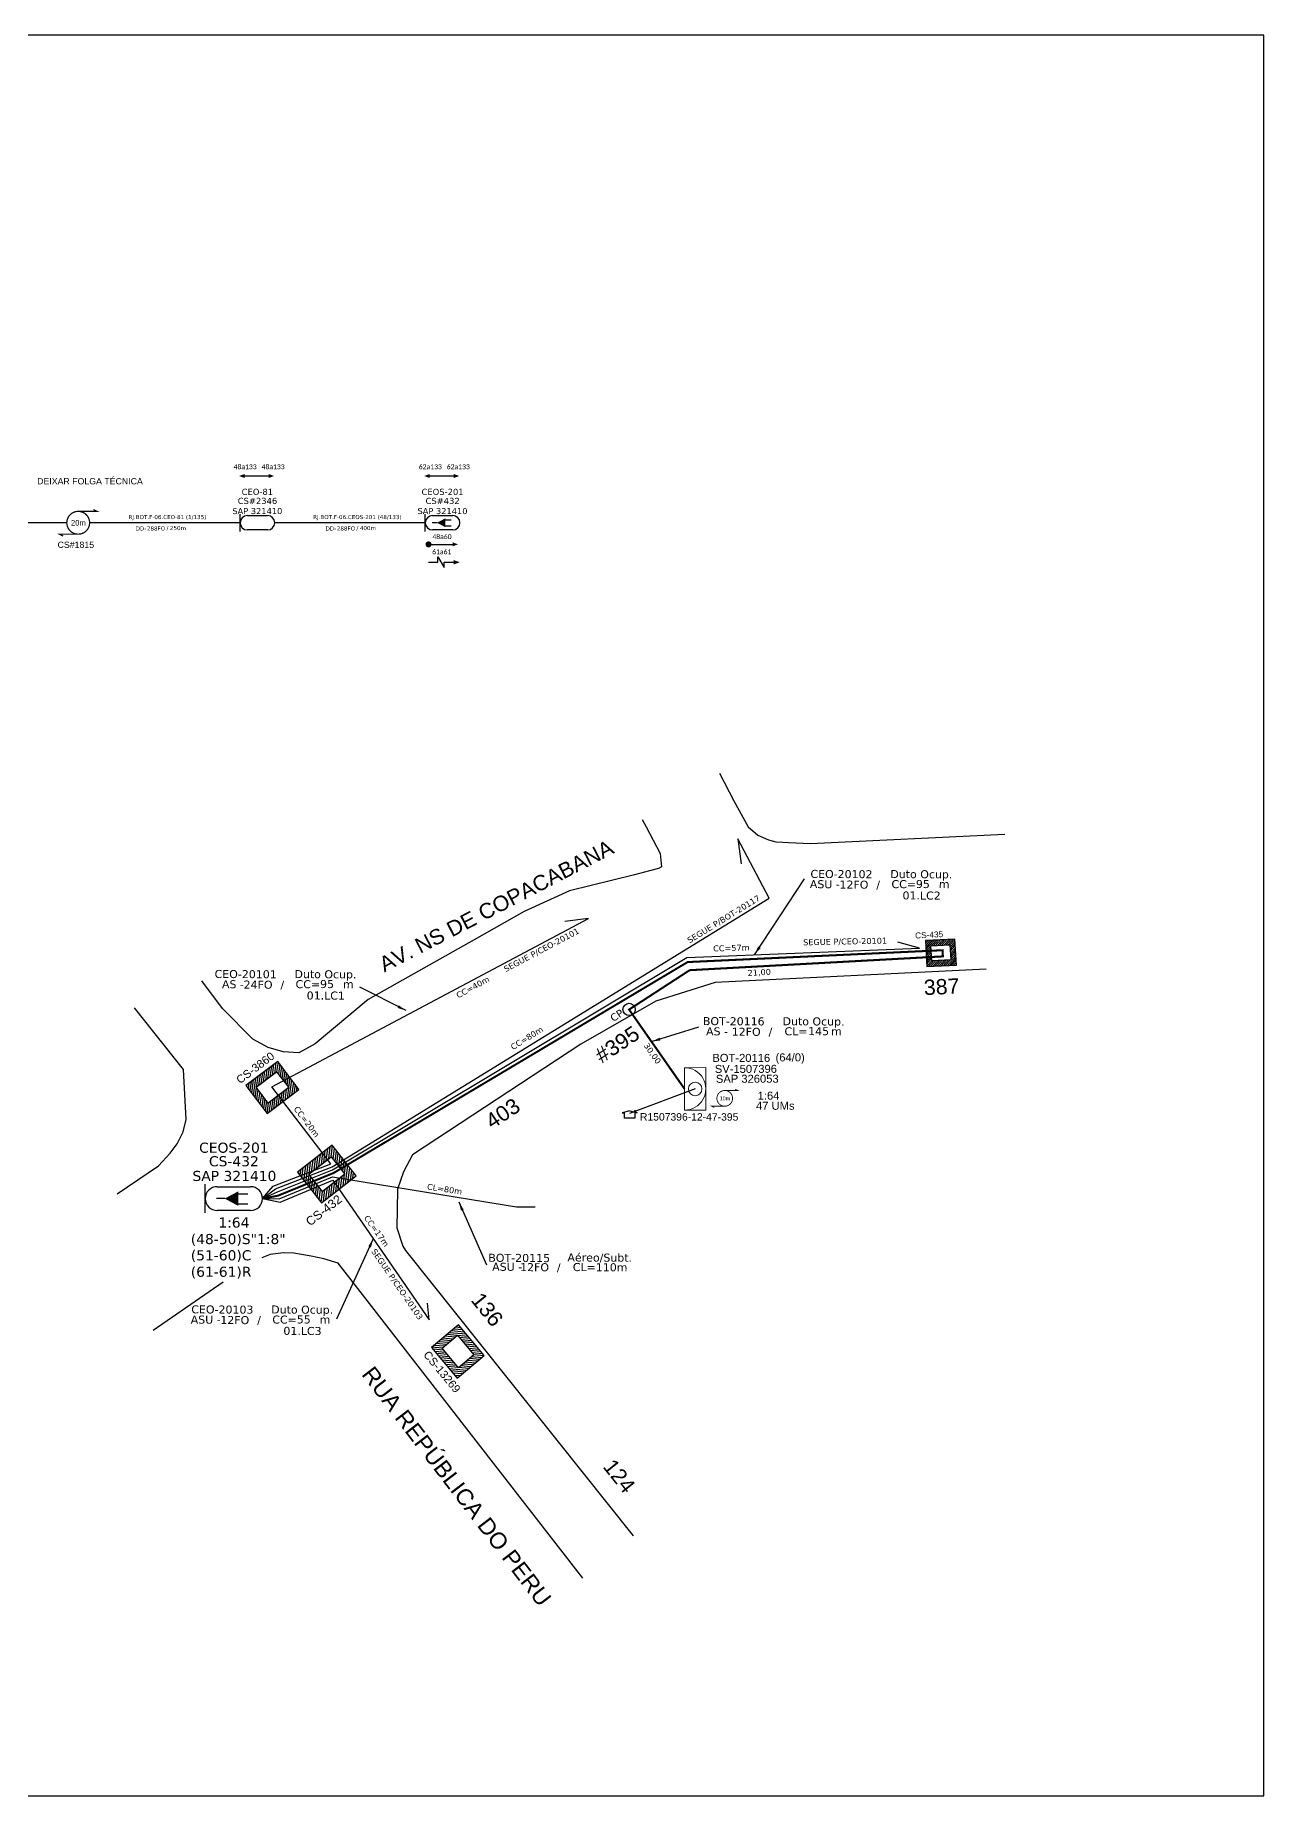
# Model space of a CAD drawing. Header units: metres. Extents: x -1286 to 449, y -500 to 94.
# Drawn here: x -860 to -445, y -500 to 94 of the extents above; entities that cross this region are included whole.
import ezdxf
from ezdxf.enums import TextEntityAlignment as Align

# ---------------------------------------------------------------- set-up
doc = ezdxf.new("R2010")
doc.units = ezdxf.units.M
for name, color, linetype in [('10.1-Caixas Subterrâneas', 5, 'Continuous'), ('20.4-CEOS', 1, 'Continuous'), ('20.5-CABO AÉREO', 1, 'Continuous'), ('CAP a instalar', 1, 'Continuous'), ('CEO', 1, 'Continuous'), ('DROP DE CLIENTE', 140, 'Continuous'), ('Folga', 1, 'Continuous'), ('label_cabos', 7, 'Continuous'), ('Legenda', 1, 'Continuous'), ('MUB', 252, 'Continuous'), ('SETA', 7, 'Continuous'), ('surveys', 7, 'Continuous')]:
    doc.layers.add(name, color=color, linetype=linetype)
for name, color, linetype, lineweight in [("20.0-LEGENDA DOS CDO'S", 1, 'Continuous', 0), ('20.1-CDO_INTERIOR', 1, 'Continuous', 0), ('40.1-ETIQUETAS', 1, 'Continuous', 20)]:
    doc.layers.add(name, color=color, linetype=linetype, lineweight=lineweight)
doc.layers.add('Comprimeto de lance', color=7, linetype='Continuous', true_color=0xf7f7f7)
doc.layers.add('EXTRA', color=50, linetype='Continuous', plot=False)
doc.styles.add('ARIAL', font='arial.ttf')
doc.styles.add('ROMANS', font='simplex')
doc.styles.add('siredit', font='verdana.ttf')
doc.linetypes.add('FENCELINE1', pattern='A,0.25,-0.1,[133,ltypeshp.shx,S=0.1,R=0,X=-0.1,Y=0],-0.1,1', length=1.45)
doc.dimstyles.new('CC', dxfattribs={"dimtxt": 1, "dimasz": 2, "dimexe": 0.18, "dimexo": 0.0625, "dimgap": 0.09, "dimtad": 0, "dimdec": 0, "dimrnd": 1, "dimzin": 0, "dimdsep": 46, "dimtxsty": 'siredit', "dimblk": 'NONE', "dimcen": 0, "dimse1": 1, "dimse2": 1, "dimsd1": 1, "dimsd2": 1, "dimclrt": 7, "dimadec": 0, "dimazin": 0, "dimtfac": 1, "dimtdec": 0, "dimtofl": 0, "dimtmove": 0, "dimatfit": 3, "dimfxl": 0, "dimtolj": 1, "dimtzin": 0, "dimarcsym": 0})

# ---------------------------------------------------------------- blocks, each defined once
blk = doc.blocks.new('A$C07E14978')
at = {"layer": 'Folga', "color": 0, "const_width": 0.146}
blk.add_lwpolyline([(2.23, 2.92, 1.000012), (2.23, 0.28, 0.999978)], format="xyb", close=True, dxfattribs=at)
at = {"layer": 'Folga', "color": 0, "const_width": 0.137}
for points in [[(2.23, 2.92), (4.42, 2.92), (3.98, 3.13)], [(2.23, 0.28), (0.03, 0.28), (0.47, 0.06)]]:
    blk.add_lwpolyline(points, dxfattribs=at)
at = {"layer": 'Folga', "color": 0}
blk.add_text('10m', height=0.659, dxfattribs=at).set_placement((1.38, 1.27))
blk = doc.blocks.new('*X12')
at = {"color": 0, "linetype": 'Continuous'}
for p, q in [((-1.25, 0.34099), (-0.49099, 1.1)), ((-1.25, 0.517767), (-0.667767, 1.1)), ((-1.25, 0.694544), (-0.844544, 1.1)), ((-1.25, 0.87132), (-1.02132, 1.1)), ((-1.25, 1.048097), (-1.198097, 1.1)), ((-1.25, 0.164214), (-0.8035, 0.610714)), ((-1.25, -0.012563), (-0.8035, 0.433937)), ((-1.25, -0.18934), (-0.8035, 0.25716)), ((-1.25, -0.366117), (-0.8035, 0.080383)), ((-0.789214, 0.625), (-0.314214, 1.1)), ((-0.612437, 0.625), (-0.137437, 1.1)), ((-0.43566, 0.625), (0.03934, 1.1)), ((-0.258883, 0.625), (0.216117, 1.1)), ((-0.082107, 0.625), (0.392893, 1.1)), ((0.09467, 0.625), (0.56967, 1.1)), ((0.271447, 0.625), (0.746447, 1.1)), ((0.448223, 0.625), (0.923223, 1.1)), ((0.625, 0.625), (1.1, 1.1)), ((0.801777, 0.625), (1.25, 1.073223)), ((0.8035, 0.449947), (1.25, 0.896447)), ((0.8035, 0.27317), (1.25, 0.71967)), ((0.8035, 0.096393), (1.25, 0.542893)), ((0.8035, -0.080383), (1.25, 0.366117)), ((0.8035, -0.25716), (1.25, 0.18934)), ((0.8035, -0.433937), (1.25, 0.012563)), ((-1.25, -0.542893), (-0.8035, -0.096393)), ((-1.25, -0.71967), (-0.8035, -0.27317)), ((-1.25, -0.896447), (-0.8035, -0.449947)), ((-1.25, -1.073223), (-0.801777, -0.625)), ((-1.1, -1.1), (-0.625, -0.625)), ((-0.923223, -1.1), (-0.448223, -0.625)), ((-0.746447, -1.1), (-0.271447, -0.625)), ((-0.56967, -1.1), (-0.09467, -0.625)), ((-0.392893, -1.1), (0.082107, -0.625)), ((-0.216117, -1.1), (0.258883, -0.625)), ((-0.03934, -1.1), (0.43566, -0.625)), ((0.137437, -1.1), (0.612437, -0.625)), ((0.314214, -1.1), (0.789214, -0.625)), ((0.49099, -1.1), (1.25, -0.34099)), ((0.667767, -1.1), (1.25, -0.517767)), ((0.8035, -0.610714), (1.25, -0.164214)), ((0.844544, -1.1), (1.25, -0.694544)), ((1.02132, -1.1), (1.25, -0.87132)), ((1.198097, -1.1), (1.25, -1.048097))]:
    blk.add_line(p, q, dxfattribs=at)
blk = doc.blocks.new('MANHOLE_MQ')
at = {"color": 0, "linetype": 'Continuous'}
for p, q in [((0.00000623, 0.00000569), (-0.00000627, 0.00000569)), ((-0.00000627, 0.00000569), (-0.00000627, -0.00000531)), ((0.00000623, -0.00000531), (0.00000623, 0.00000569)), ((-0.00000404, 0.00000331), (0.00000399, 0.00000331)), ((-0.00000404, -0.00000294), (-0.00000404, 0.00000331)), ((0.00000399, 0.00000331), (0.00000399, -0.00000294)), ((-0.00000627, -0.00000531), (0.00000623, -0.00000531)), ((0.00000399, -0.00000294), (-0.00000404, -0.00000294)), ((0.00000399, -0.00000294), (0.00000399, -0.00000294))]:
    blk.add_line(p, q, dxfattribs=at)
at = {"color": 0, "linetype": 'Continuous', "xscale": 5e-06, "yscale": 5e-06, "zscale": 1e-05}
blk.add_blockref('*X12', (-0.00000002, 0.00000019), dxfattribs=at)
blk = doc.blocks.new('*X19')
at = {"color": 0, "linetype": 'Continuous'}
for p, q in [((-1.25, 0.34099), (-0.49099, 1.1)), ((-1.25, 0.517767), (-0.667767, 1.1)), ((-1.25, 0.694544), (-0.844544, 1.1)), ((-1.25, 0.87132), (-1.02132, 1.1)), ((-1.25, 1.048097), (-1.198097, 1.1)), ((-0.789214, 0.625), (-0.314214, 1.1)), ((-0.612437, 0.625), (-0.137437, 1.1)), ((-0.43566, 0.625), (0.03934, 1.1)), ((-0.258883, 0.625), (0.216117, 1.1)), ((-0.082107, 0.625), (0.392893, 1.1)), ((0.09467, 0.625), (0.56967, 1.1)), ((0.271447, 0.625), (0.746447, 1.1)), ((0.448223, 0.625), (0.923223, 1.1)), ((0.625, 0.625), (1.1, 1.1)), ((0.801777, 0.625), (1.25, 1.073223)), ((-1.25, 0.164214), (-0.8035, 0.610714)), ((-1.25, -0.012563), (-0.8035, 0.433937)), ((-1.25, -0.18934), (-0.8035, 0.25716)), ((-1.25, -0.366117), (-0.8035, 0.080383)), ((0.8035, 0.449947), (1.25, 0.896447)), ((0.8035, 0.27317), (1.25, 0.71967)), ((0.8035, 0.096393), (1.25, 0.542893)), ((0.8035, -0.080383), (1.25, 0.366117)), ((0.8035, -0.25716), (1.25, 0.18934)), ((0.8035, -0.433937), (1.25, 0.012563)), ((-1.25, -0.542893), (-0.8035, -0.096393)), ((-1.25, -0.71967), (-0.8035, -0.27317)), ((-1.25, -0.896447), (-0.8035, -0.449947)), ((-1.25, -1.073223), (-0.801777, -0.625)), ((-1.1, -1.1), (-0.625, -0.625)), ((-0.923223, -1.1), (-0.448223, -0.625)), ((-0.746447, -1.1), (-0.271447, -0.625)), ((-0.56967, -1.1), (-0.09467, -0.625)), ((-0.392893, -1.1), (0.082107, -0.625)), ((-0.216117, -1.1), (0.258883, -0.625)), ((-0.03934, -1.1), (0.43566, -0.625)), ((0.137437, -1.1), (0.612437, -0.625)), ((0.314214, -1.1), (0.789214, -0.625)), ((0.49099, -1.1), (1.25, -0.34099)), ((0.667767, -1.1), (1.25, -0.517767)), ((0.8035, -0.610714), (1.25, -0.164214)), ((0.844544, -1.1), (1.25, -0.694544)), ((1.02132, -1.1), (1.25, -0.87132)), ((1.198097, -1.1), (1.25, -1.048097))]:
    blk.add_line(p, q, dxfattribs=at)
blk = doc.blocks.new('*U20')
at = {"color": 0, "linetype": 'Continuous'}
for p, q in [((0.001244, 0.001095), (-0.000006, 0.001095)), ((-0.000006, 0.001095), (-0.000006, -0.000005)), ((0.001244, -0.000005), (0.001244, 0.001095)), ((0.000217, 0.000857), (0.00102, 0.000857)), ((0.000217, 0.000232), (0.000217, 0.000857)), ((0.00102, 0.000857), (0.00102, 0.000232)), ((0.00102, 0.000232), (0.000217, 0.000232)), ((0.00102, 0.000232), (0.00102, 0.000232)), ((-0.000006, -0.000005), (0.001244, -0.000005))]:
    blk.add_line(p, q, dxfattribs=at)
at = {"color": 0, "linetype": 'Continuous', "xscale": 0.0005, "yscale": 0.0005, "zscale": 0.001}
blk.add_blockref('*X19', (0.000619, 0.000545), dxfattribs=at)
at = {"layer": '10.1-Caixas Subterrâneas', "color": 0, "lineweight": 0, "style": 'ROMANS', "flags": 3}
for tag, p in [('FATOR', (-0.000622, -0.000749)), ('ID_ATIVIDADE', (-0.000622, -0.001121)), ('QTDE', (-0.000622, -0.001493))]:
    blk.add_attdef(tag, p, '', height=0.00025, dxfattribs=at)
at = {"layer": '10.1-Caixas Subterrâneas', "color": 0, "lineweight": 0, "style": 'ROMANS'}
blk.add_attdef('FID', (-0.000027, -0.000378), '', height=0.00025, dxfattribs=at)
blk = doc.blocks.new('_None')
blk = doc.blocks.new('LEGENDA DOS CABOS')
at = {"layer": 'EXTRA', "color": 0, "style": 'siredit'}
for tag, p in [('ID', (4.6, 0.97)), ('XX', (9.03, 0.97))]:
    blk.add_attdef(tag, text='', height=0.48, rotation=359.69, dxfattribs=at).set_placement(p, align=Align.MIDDLE_CENTER)
at = {"layer": 'Legenda', "color": 0, "style": 'siredit'}
for tag, p in [('TIPO_CABO', (1.31, 0)), ('CABO', (4.69, -0.05)), ('/', (6.81, -0.05)), ('METROS', (10.03, -0.05))]:
    blk.add_attdef(tag, text='', height=0.8, rotation=359.69, dxfattribs=at).set_placement(p, align=Align.MIDDLE_CENTER)
blk = doc.blocks.new('Inst CB DT OCUP CFOA-SM-ASU-120-S-12')
at = {"layer": 'label_cabos', "color": 0, "style": 'siredit'}
for tag, flags, p in [('ID_ATIVIDADE', 3, (1.31, 2.67)), ('FATOR', 1, (11.56, 2.55))]:
    blk.add_attdef(tag, text='', height=1, rotation=359.69, dxfattribs=dict(at, flags=flags)).set_placement(p, align=Align.MIDDLE_CENTER)
for tag, p in [('TIPO_CABO', (1.26, 0)), ('DESTINO_CABO', (3.13, 1.26)), ('CABO', (4.69, -0.05)), ('/', (7.71, -0.05)), ('LANCE', (10.91, 0)), ('TIPO_CABO', (13.11, 1.24)), ('UND', (15.96, 0)), ('FID', (13.15, -1.41))]:
    blk.add_attdef(tag, text='', height=1, rotation=359.69, dxfattribs=at).set_placement(p, align=Align.MIDDLE_CENTER)
blk.add_attdef('QTDE', (12.43, -0.47), '', height=1, rotation=359.69, dxfattribs=at)
blk = doc.blocks.new('Inst CB DT OCUP CFOA-SM-AS-80-TS-24')
at = {"layer": 'label_cabos', "color": 0, "style": 'siredit'}
for tag, flags, p in [('ID_ATIVIDADE', 3, (1.31, 2.67)), ('FATOR', 1, (11.56, 2.55))]:
    blk.add_attdef(tag, text='', height=1, rotation=359.69, dxfattribs=dict(at, flags=flags)).set_placement(p, align=Align.MIDDLE_CENTER)
for tag, p in [('TIPO_CABO', (1.76, 0)), ('DESTINO_CABO', (3.13, 1.26)), ('CABO', (4.69, -0.05)), ('/', (7.71, -0.05)), ('LANCE', (10.91, 0)), ('TIPO_CABO', (13.11, 1.24)), ('UND', (15.96, 0)), ('FID', (13.15, -1.41))]:
    blk.add_attdef(tag, text='', height=1, rotation=359.69, dxfattribs=at).set_placement(p, align=Align.MIDDLE_CENTER)
blk.add_attdef('QTDE', (12.43, -0.47), '', height=1, rotation=359.69, dxfattribs=at)

msp = doc.modelspace()

# ---------------------------------------------------------------- linework, layer by layer
msp.add_lwpolyline([(-1286.07, -499.81), (-445.07, -499.81), (-445.07, 94.19), (-1286.07, 94.19)], close=True)
at = {"color": 7}
for points in [[(-789, -54.52), (-780.89, -54.52)], [(-726.52, -54.52), (-718.41, -54.52)], [(-726.94, -77.58), (-718.83, -77.58)], [(-723.83, -83.63), (-723.83, -81.83), (-721.68, -85.42), (-721.68, -83.63)]]:
    msp.add_lwpolyline(points, dxfattribs=at)
for points, const_width in [([(-845.14, -66.46, 1.000012), (-845.14, -74.15, 0.999978)], 0.427), ([(-727.44, -77.59, 1), (-726.43, -77.58, 1)], 1.02)]:
    msp.add_lwpolyline(points, format="xyb", close=True, dxfattribs=dict(at, const_width=const_width))
at = {"color": 7, "const_width": 0.4}
for points in [[(-845.14, -66.46), (-838.74, -66.46), (-840.02, -65.82)], [(-845.14, -74.15), (-851.54, -74.15), (-850.26, -74.79)]]:
    msp.add_lwpolyline(points, dxfattribs=at)
at = {"layer": '10.1-Caixas Subterrâneas'}
msp.add_circle((-659.25, -234.48), 2.06, dxfattribs=at)
at = {"layer": '20.1-CDO_INTERIOR', "color": 1, "lineweight": 18}
msp.add_lwpolyline([(-633.36, -268.49), (-633.37, -254.14), (-640.54, -254.15), (-640.53, -268.49)], close=True, dxfattribs=at)
msp.add_circle((-636.95, -261.32), 2.29, dxfattribs=at)
msp.add_arc((-640.54, -261.32), 7.17, 270.02759, 90.02759, dxfattribs=at)
at = {"layer": '20.4-CEOS', "color": 7}
for p, q in [((-788.07, -67.87), (-781.25, -67.87)), ((-781.25, -72.74), (-788.07, -72.74))]:
    msp.add_line(p, q, dxfattribs=at)
at = {"layer": '20.4-CEOS', "color": 5}
for p, q in [((-725.59, -67.87), (-718.76, -67.87)), ((-718.76, -72.74), (-725.59, -72.74)), ((-798.25, -294.3), (-786.97, -294.3)), ((-786.97, -302.34), (-798.25, -302.34))]:
    msp.add_line(p, q, dxfattribs=at)
at = {"layer": '20.4-CEOS', "color": 7}
msp.add_lwpolyline([(-790.5, -73.24), (-790.5, -67.37)], dxfattribs=at)
at = {"layer": '20.4-CEOS', "color": 5}
for points in [[(-728.02, -73.24), (-728.02, -67.37)], [(-724.06, -70.3), (-725.7, -70.3)], [(-721.37, -69.34), (-719.3, -69.34)], [(-721.37, -71.36), (-719.3, -71.36)], [(-802.27, -303.17), (-802.27, -293.47)], [(-791.27, -296.72), (-787.85, -296.72)], [(-795.72, -298.32), (-798.44, -298.32)], [(-791.27, -300.07), (-787.85, -300.07)]]:
    msp.add_lwpolyline(points, dxfattribs=at)
for points in [[(-724.06, -70.3, 0, 3, 0), (-721.24, -70.3, 3, 3, 0)], [(-795.72, -298.32, 0, 4.96, 0), (-791.07, -298.32, 4.96, 4.96, 0)]]:
    msp.add_lwpolyline(points, format="xyseb", dxfattribs=at)
at = {"layer": '20.4-CEOS', "color": 7}
for centre, start, end in [((-788.07, -70.3), 90, 270), ((-781.25, -70.3), 270, 90)]:
    msp.add_arc(centre, 2.43, start, end, dxfattribs=at)
at = {"layer": '20.4-CEOS', "color": 5}
for centre, radius, start, end in [((-725.59, -70.3), 2.43, 90, 270), ((-718.76, -70.3), 2.43, 270, 90), ((-798.25, -298.32), 4.02, 90, 270), ((-786.97, -298.32), 4.02, 270, 90)]:
    msp.add_arc(centre, radius, start, end, dxfattribs=at)
at = {"layer": '20.5-CABO AÉREO', "color": 7, "ltscale": 8, "const_width": 0.406}
for points in [[(-899.78, -70.3), (-848.98, -70.3)], [(-841.3, -70.3), (-790.5, -70.3)], [(-778.82, -70.3), (-728.02, -70.3)]]:
    msp.add_lwpolyline(points, dxfattribs=at)
at = {"layer": 'CAP a instalar', "color": 7, "linetype": 'FENCELINE1', "ltscale": 8}
for points in [[(-782.95, -298.32), (-778.62, -294.98), (-759.46, -287.63), (-612.02, -196.93), (-622.57, -176.96), (-621.42, -185.42)], [(-782.95, -298.32), (-779.36, -294.17), (-759.93, -286.56), (-779.85, -260.66), (-672.89, -203.84), (-680.93, -204.88)], [(-782.95, -298.32), (-777.87, -296.05), (-759.28, -288.64), (-639.74, -216.98), (-561.3, -213.8), (-568.59, -211.76)], [(-782.95, -298.32), (-777.03, -299.47), (-759.17, -292.12), (-726.72, -339.21), (-727.29, -333.65)]]:
    msp.add_lwpolyline(points, dxfattribs=at)
at = {"layer": 'CAP a instalar', "linetype": 'FENCELINE1', "ltscale": 8, "const_width": 0.686}
msp.add_lwpolyline([(-782.95, -298.32), (-777.73, -297.34), (-758.92, -289.66), (-639.5, -218.52), (-553.47, -214.52), (-553.35, -216.6), (-638.81, -221.26), (-659.25, -234.54), (-640.54, -261.31)], dxfattribs=at)
at = {"layer": 'CAP a instalar', "color": 7, "linetype": 'FENCELINE1', "ltscale": 5}
msp.add_lwpolyline([(-782.95, -298.32), (-777.34, -298.39), (-759.31, -291.01), (-697.25, -301.15), (-690.92, -301.15)], dxfattribs=at)
at = {"layer": 'DROP DE CLIENTE'}
msp.add_lwpolyline([(-636.95, -261.32), (-659.07, -269.64)], dxfattribs=at)
at = {"layer": 'MUB', "color": 4}
for points in [[(-628.71, -154.76), (-623.92, -164.12), (-619.1, -172.93), (-615.76, -175.65), (-612.22, -177.3), (-609.7, -177.92), (-607.36, -178.06), (-605.47, -178.13), (-598.03, -178.5)], [(-654.88, -170.4), (-653.48, -172.85), (-648.73, -181.94), (-648.35, -186.38), (-649.28, -187), (-652.38, -187.79), (-657.44, -189.1), (-679.36, -194.47), (-694.71, -201.45)], [(-598.03, -178.5), (-532.46, -175.36)], [(-694.71, -201.45), (-711.55, -210.96)], [(-711.55, -210.96), (-747.31, -231.17), (-765.14, -246.14), (-770.69, -249.1), (-775.99, -248.82), (-781.01, -247.31), (-786.21, -244.52), (-796.43, -234.13), (-803.38, -224.82)], [(-538.73, -220.91), (-630.22, -225.45), (-650.18, -231.75), (-675.58, -246.21), (-732.34, -283.55), (-735.34, -289.34), (-737.37, -295.12), (-737.54, -302.04), (-737.61, -308.13), (-735.58, -314.36), (-734.65, -315.79)], [(-832.03, -296.76), (-818.08, -287.24), (-814.09, -283.04), (-811.75, -279.84), (-809.72, -275.78), (-808.72, -271.68), (-809.65, -254.81), (-826.13, -233.97)], [(-674.89, -426.42), (-757.43, -320.14), (-762.25, -318.63), (-766.52, -317.77), (-772.34, -316.7), (-775.92, -316.6), (-780.39, -317.18), (-783.2, -318.28)], [(-734.65, -315.79), (-657.83, -412.1)], [(-796.28, -326.5), (-819.81, -342.77)]]:
    msp.add_lwpolyline(points, dxfattribs=at)
at = {"layer": 'SETA', "color": 7}
for points in [[(-726.94, -83.63), (-723.83, -83.63)], [(-721.68, -83.63), (-718.44, -83.63)]]:
    msp.add_lwpolyline(points, dxfattribs=at)
for points in [[(-789, -55.2), (-790.86, -54.53), (-789, -53.85)], [(-780.9, -53.85), (-779.03, -54.51), (-780.89, -55.2)], [(-726.51, -55.2), (-728.38, -54.53), (-726.52, -53.85)], [(-718.41, -53.85), (-716.55, -54.51), (-718.4, -55.2)], [(-718.83, -76.91), (-716.97, -77.57), (-718.83, -78.26)], [(-718.44, -82.89), (-716.39, -83.63), (-718.44, -84.38)]]:
    msp.add_solid(points, dxfattribs=at)
at = {"layer": 'surveys'}
for p, q in [((-659.04, -268.66), (-661.55, -269.4)), ((-661.55, -269.4), (-660.76, -269.4)), ((-660.76, -271.2), (-660.76, -269.41)), ((-657.31, -271.2), (-660.76, -271.2)), ((-659.04, -268.66), (-656.52, -269.4)), ((-657.35, -268.56), (-657.08, -268.56)), ((-657.35, -269.15), (-657.35, -268.56)), ((-656.52, -269.4), (-657.31, -269.4)), ((-657.31, -269.4), (-657.31, -271.2)), ((-657.08, -268.56), (-657.09, -269.22))]:
    msp.add_line(p, q, dxfattribs=at)

# ---------------------------------------------------------------- block references
at = {"layer": '10.1-Caixas Subterrâneas', "color": 30}
for p, xscale, yscale, zscale, rotation in [((-554.06, -215.25), 799468.8857778957, 799468.8857778956, 799468.8857778956, 183.0746198466066), ((-779.75, -260.66), 1079123.825035966, 1079123.825035966, 1079123.825035966, 216.9818232058862), ((-716.87, -349.77), 1079123.825035966, 1079123.825035966, 1079123.825035966, 129.8115835663121)]:
    msp.add_blockref('MANHOLE_MQ', p, dxfattribs=dict(at, xscale=xscale, yscale=yscale, zscale=zscale, rotation=rotation))
at = {"layer": '10.1-Caixas Subterrâneas', "color": 10}
ref = msp.add_blockref('*U20', (-763.06, -299.66), dxfattribs=dict(at, xscale=11870.36191536762, yscale=11870.36191536762, zscale=11870.36191536762, rotation=37.9650240895695))
ref.add_attrib('FID', 'CS-432', (-766.9, -307.76), dxfattribs={"color": 0, "lineweight": 0, "height": 2.965, "rotation": 37.96502, "style": 'ARIAL'})
at = {"layer": 'Folga', "xscale": 2.006958307478562, "yscale": 2.006958307478562, "zscale": 2.006958307478562}
msp.add_blockref('A$C07E14978', (-631.45, -267.71), dxfattribs=at)
at = {"layer": 'label_cabos', "color": 0, "lineweight": 0}
ref = msp.add_blockref('Inst CB DT OCUP CFOA-SM-ASU-120-S-12', (-596.02, -192.24), dxfattribs=dict(at, xscale=2.699601808733212, yscale=2.699601808733212, zscale=2.699601808733212))
ref.add_attrib('DESTINO_CABO', 'CEO-20102', dxfattribs={"color": 0, "height": 2.7, "rotation": 359.69001, "style": 'siredit'}).set_placement((-587.57, -188.83), align=Align.MIDDLE_CENTER)
ref.add_attrib('CABO', '12FO', dxfattribs={"color": 0, "height": 2.7, "rotation": 359.69001, "style": 'siredit'}).set_placement((-583.37, -192.38), align=Align.MIDDLE_CENTER)
ref.add_attrib('TIPO_CABO', 'Duto Ocup.', dxfattribs={"color": 0, "height": 2.7, "rotation": 359.69001, "style": 'siredit'}).set_placement((-560.63, -188.88), align=Align.MIDDLE_CENTER)
ref.add_attrib('/', '/', dxfattribs={"color": 0, "height": 2.7, "rotation": 359.69001, "style": 'siredit'}).set_placement((-575.19, -192.38), align=Align.MIDDLE_CENTER)
ref.add_attrib('TIPO_CABO', 'ASU - ', dxfattribs={"color": 0, "height": 2.7, "rotation": 359.69001, "style": 'siredit'}).set_placement((-592.61, -192.25), align=Align.MIDDLE_CENTER)
ref.add_attrib('FID', '01.LC2', dxfattribs={"color": 0, "height": 2.7, "rotation": 359.69001, "style": 'siredit'}).set_placement((-560.53, -196.06), align=Align.MIDDLE_CENTER)
ref.add_attrib('LANCE', 'CC=', dxfattribs={"color": 0, "height": 2.7, "rotation": 359.69001, "style": 'siredit'}).set_placement((-566.57, -192.23), align=Align.MIDDLE_CENTER)
ref.add_attrib('QTDE', '95', (-562.47, -193.52), dxfattribs={"color": 0, "height": 2.7, "rotation": 359.69001, "style": 'siredit'})
ref.add_attrib('UND', 'm', dxfattribs={"color": 0, "height": 2.7, "rotation": 359.69001, "style": 'siredit'}).set_placement((-552.92, -192.23), align=Align.MIDDLE_CENTER)
ref = msp.add_blockref('Inst CB DT OCUP CFOA-SM-AS-80-TS-24', (-797.1, -225.99), dxfattribs=dict(at, xscale=2.699601808733212, yscale=2.699601808733212, zscale=2.699601808733212))
ref.add_attrib('DESTINO_CABO', 'CEO-20101', dxfattribs={"color": 0, "height": 2.7, "rotation": 359.69001, "style": 'siredit'}).set_placement((-788.64, -222.58), align=Align.MIDDLE_CENTER)
ref.add_attrib('CABO', '24FO', dxfattribs={"color": 0, "height": 2.7, "rotation": 359.69001, "style": 'siredit'}).set_placement((-784.45, -226.13), align=Align.MIDDLE_CENTER)
ref.add_attrib('TIPO_CABO', 'Duto Ocup.', dxfattribs={"color": 0, "height": 2.7, "rotation": 359.69001, "style": 'siredit'}).set_placement((-761.71, -222.63), align=Align.MIDDLE_CENTER)
ref.add_attrib('/', '/', dxfattribs={"color": 0, "height": 2.7, "rotation": 359.69001, "style": 'siredit'}).set_placement((-776.27, -226.13), align=Align.MIDDLE_CENTER)
ref.add_attrib('TIPO_CABO', 'AS - ', dxfattribs={"color": 0, "height": 2.7, "rotation": 359.69001, "style": 'siredit'}).set_placement((-792.34, -226), align=Align.MIDDLE_CENTER)
ref.add_attrib('FID', '01.LC1', dxfattribs={"color": 0, "height": 2.7, "rotation": 359.69001, "style": 'siredit'}).set_placement((-761.6, -229.81), align=Align.MIDDLE_CENTER)
ref.add_attrib('LANCE', 'CC=', dxfattribs={"color": 0, "height": 2.7, "rotation": 359.69001, "style": 'siredit'}).set_placement((-767.65, -225.99), align=Align.MIDDLE_CENTER)
ref.add_attrib('QTDE', '95', (-763.55, -227.27), dxfattribs={"color": 0, "height": 2.7, "rotation": 359.69001, "style": 'siredit'})
ref.add_attrib('UND', 'm', dxfattribs={"color": 0, "height": 2.7, "rotation": 359.69001, "style": 'siredit'}).set_placement((-754, -225.99), align=Align.MIDDLE_CENTER)
ref = msp.add_blockref('LEGENDA DOS CABOS', (-707.79, -322.74), dxfattribs=dict(at, xscale=2.699601808733212, yscale=2.699601808733212, zscale=2.699601808733212))
ref.add_attrib('ID', 'BOT-20115', dxfattribs={"color": 0, "height": 2.7, "rotation": 359.69001, "style": 'siredit'}).set_placement((-696.34, -318.34), align=Align.MIDDLE_CENTER)
ref.add_attrib('CABO', '12FO', dxfattribs={"color": 0, "height": 2.7, "rotation": 359.69001, "style": 'siredit'}).set_placement((-691.15, -321.46), align=Align.MIDDLE_CENTER)
ref.add_attrib('METROS', 'CL=110m', dxfattribs={"color": 0, "height": 2.7, "rotation": 359.69001, "style": 'siredit'}).set_placement((-669.02, -321.46), align=Align.MIDDLE_CENTER)
ref.add_attrib('XX', 'Aéreo/Subt.', dxfattribs={"color": 0, "height": 2.6996, "rotation": 359.69001, "style": 'siredit'}).set_placement((-669.16, -318.22), align=Align.MIDDLE_CENTER)
ref.add_attrib('/', '/', dxfattribs={"color": 0, "height": 2.7, "rotation": 359.69001, "style": 'siredit'}).set_placement((-682.97, -321.46), align=Align.MIDDLE_CENTER)
ref.add_attrib('TIPO_CABO', 'ASU -', dxfattribs={"color": 0, "height": 2.7, "rotation": 359.69001, "style": 'siredit'}).set_placement((-700.39, -321.33), align=Align.MIDDLE_CENTER)
ref = msp.add_blockref('Inst CB DT OCUP CFOA-SM-ASU-120-S-12', (-804.95, -339.15), dxfattribs=dict(at, xscale=2.699601808733212, yscale=2.699601808733212, zscale=2.699601808733212))
ref.add_attrib('DESTINO_CABO', 'CEO-20103', dxfattribs={"color": 0, "height": 2.7, "rotation": 359.69001, "style": 'siredit'}).set_placement((-796.5, -335.74), align=Align.MIDDLE_CENTER)
ref.add_attrib('CABO', '12FO', dxfattribs={"color": 0, "height": 2.7, "rotation": 359.69001, "style": 'siredit'}).set_placement((-792.3, -339.29), align=Align.MIDDLE_CENTER)
ref.add_attrib('TIPO_CABO', 'Duto Ocup.', dxfattribs={"color": 0, "height": 2.7, "rotation": 359.69001, "style": 'siredit'}).set_placement((-769.56, -335.78), align=Align.MIDDLE_CENTER)
ref.add_attrib('/', '/', dxfattribs={"color": 0, "height": 2.7, "rotation": 359.69001, "style": 'siredit'}).set_placement((-784.13, -339.29), align=Align.MIDDLE_CENTER)
ref.add_attrib('TIPO_CABO', 'ASU - ', dxfattribs={"color": 0, "height": 2.7, "rotation": 359.69001, "style": 'siredit'}).set_placement((-801.54, -339.16), align=Align.MIDDLE_CENTER)
ref.add_attrib('FID', '01.LC3', dxfattribs={"color": 0, "height": 2.7, "rotation": 359.69001, "style": 'siredit'}).set_placement((-769.46, -342.96), align=Align.MIDDLE_CENTER)
ref.add_attrib('LANCE', 'CC=', dxfattribs={"color": 0, "height": 2.7, "rotation": 359.69001, "style": 'siredit'}).set_placement((-775.5, -339.14), align=Align.MIDDLE_CENTER)
ref.add_attrib('QTDE', '55', (-771.4, -340.43), dxfattribs={"color": 0, "height": 2.7, "rotation": 359.69001, "style": 'siredit'})
ref.add_attrib('UND', 'm', dxfattribs={"color": 0, "height": 2.7, "rotation": 359.69001, "style": 'siredit'}).set_placement((-761.86, -339.14), align=Align.MIDDLE_CENTER)

# ---------------------------------------------------------------- texts
at = {"color": 7, "style": 'ARIAL'}
for s, height, p in [('DEIXAR FOLGA TÉCNICA', 2.1168, (-859, -57.34)), ('CS#1815', 2.117, (-852.11, -78.78))]:
    msp.add_text(s, height=height, rotation=359.98667, dxfattribs=at).set_placement(p)
at = {"color": 7}
msp.add_text('20m', height=1.92, dxfattribs=at).set_placement((-847.58, -71.27))
at = {"layer": '10.1-Caixas Subterrâneas', "color": 30, "style": 'ARIAL'}
for s, height, rotation, p in [('CS-435', 2, 3.07462, (-562.67, -210.58)), ('CS-3860', 2.7, 36.98182, (-790.53, -259.74)), ('CS-13269', 2.7, 309.81158, (-728.85, -351.1))]:
    msp.add_text(s, height=height, rotation=rotation, dxfattribs=at).set_placement(p)
at = {"layer": "20.0-LEGENDA DOS CDO'S", "color": 1, "style": 'ARIAL'}
for s, rotation, p in [('BOT-20116', 359.93718, (-631.15, -252.19)), ('SV-1507396', 0.08276, (-630.32, -255.92)), ('SAP 326053', 0.08276, (-629.96, -259.25)), ('47 UMs', 0.08276, (-616.41, -268.36)), ('1:64', 0.08276, (-615.86, -264.94))]:
    msp.add_text(s, height=2.7, rotation=rotation, dxfattribs=at).set_placement(p)
msp.add_text('(64/0)', height=2.7, rotation=0.08276, dxfattribs=at).set_placement((-604.9, -252.03), align=Align.CENTER)
at = {"layer": "20.0-LEGENDA DOS CDO'S", "color": 7, "style": 'ARIAL'}
msp.add_text('R1507396-12-47-395', height=2.5, rotation=359.93718, dxfattribs=at).set_placement((-655.58, -271.98))
at = {"layer": '20.4-CEOS', "color": 7, "style": 'siredit'}
for s, height, p in [('SAP 321410', 2.032, (-784.7, -66.35)), ('CS#2346', 2.06, (-784.65, -62.92))]:
    msp.add_text(s, height=height, dxfattribs=at).set_placement(p, align=Align.MIDDLE_CENTER)
at = {"layer": '20.4-CEOS', "color": 5, "style": 'siredit'}
for s, height, p in [('SAP 321410', 2.032, (-722.22, -66.35)), ('CS#432', 2.06, (-722.17, -62.92))]:
    msp.add_text(s, height=height, dxfattribs=at).set_placement(p, align=Align.MIDDLE_CENTER)
for s, p in [('CEOS-201', (-792.61, -279.44)), ('CS-432', (-792.61, -284.01)), ('SAP 321410', (-792.43, -288.97)), ('1:64', (-792.61, -304.69))]:
    msp.add_text(s, height=3.407, dxfattribs=at).set_placement(p, align=Align.TOP_CENTER)
for s, height, p in [('(48-50)S"1:8"', 3.4072, (-807.16, -313.67)), ('(51-60)C', 3.407, (-807.16, -319.15)), ('(61-61)R', 3.407, (-807.16, -324.7))]:
    msp.add_text(s, height=height, dxfattribs=at).set_placement(p)
at = {"layer": '40.1-ETIQUETAS', "color": 7, "style": 'siredit'}
for s, p in [('RJ.BOT.F-06.CEO-81 (1/135)', (-815.05, -68.38)), ('RJ.BOT.F-06.CEOS-201 (48/133)', (-750.95, -68.38))]:
    msp.add_text(s, height=1.3716, dxfattribs=at).set_placement(p, align=Align.MIDDLE_CENTER)
for s, height, p in [('DD-', 1.372, (-822.18, -72.24)), ('288FO', 1.372, (-815.8, -72.22)), ('/', 1.37, (-814.72, -72.09)), ('DD-', 1.372, (-758.08, -72.24)), ('288FO', 1.372, (-751.7, -72.22)), ('/', 1.37, (-750.62, -72.09))]:
    msp.add_text(s, height=height, dxfattribs=at).set_placement(p, align=Align.MIDDLE_RIGHT)
for s, p in [('250m', (-814.2, -72.09)), ('400m', (-750.1, -72.09))]:
    msp.add_text(s, height=1.372, dxfattribs=at).set_placement(p, align=Align.MIDDLE_LEFT)
at = {"layer": '40.1-ETIQUETAS', "color": 7, "char_height": 1.6591, "width": 28.341, "attachment_point": 5, "style": 'ARIAL'}
for s, insert in [('{\\fCalibri|b0|i0|c0|p34;48a133}', (-788.81, -51.41)), ('{\\fCalibri|b0|i0|c0|p34;48a133}', (-779.36, -51.41)), ('{\\fCalibri|b0|i0|c0|p34;62a133}', (-726.32, -51.41)), ('{\\fCalibri|b0|i0|c0|p34;62a133}', (-716.88, -51.41)), ('{\\fCalibri|b0|i0|c0|p34;48a60}', (-722.39, -74.99)), ('{\\fCalibri|b0|i0|c0|p34;61a61}', (-722.46, -80.11))]:
    msp.add_mtext(s, dxfattribs=dict(at, insert=insert))
at = {"layer": 'CEO', "color": 7, "style": 'siredit'}
msp.add_text('CEO-81', height=2.06, dxfattribs=at).set_placement((-784.68, -59.87), align=Align.MIDDLE_CENTER)
at = {"layer": 'CEO', "color": 5, "style": 'siredit'}
msp.add_text('CEOS-201', height=2.06, dxfattribs=at).set_placement((-722.19, -59.87), align=Align.MIDDLE_CENTER)
at = {"layer": 'Comprimeto de lance', "style": 'siredit'}
for s, rotation, p in [('SEGUE P/BOT-20117', 31.59822, (-627.36, -204.02)), ('SEGUE P/CEO-20101', 27.97991, (-688.82, -214.41)), ('SEGUE P/CEO-20101', 1.24345, (-586.35, -211.57)), ('SEGUE P/CEO-20103', 304.57575, (-737.48, -327.23))]:
    msp.add_text(s, height=2, rotation=rotation, dxfattribs=at).set_placement(p, align=Align.MIDDLE_CENTER)
at = {"layer": 'Comprimeto de lance', "color": 3, "style": 'siredit'}
for s, rotation, p in [('21,00', 3.12255, (-615.33, -221.99)), ('30,00', 304.94217, (-651.35, -249.33))]:
    msp.add_text(s, height=2, rotation=rotation, dxfattribs=at).set_placement(p, align=Align.MIDDLE_CENTER)
at = {"layer": 'Comprimeto de lance', "color": 5, "style": 'siredit'}
msp.add_text('CP', height=2.5, rotation=33.3439, dxfattribs=at).set_placement((-663.41, -236.52), align=Align.MIDDLE_CENTER)
at = {"layer": 'Comprimeto de lance', "color": 3, "ltscale": 0.5, "insert": (-624.74, -213.78), "char_height": 2, "width": 23.997, "attachment_point": 5, "rotation": 1.70114, "style": 'siredit'}
msp.add_mtext('\\A1;CC=57m', dxfattribs=at)
at = {"layer": 'Comprimeto de lance', "ltscale": 0.5, "char_height": 2, "width": 23.997, "attachment_point": 5, "style": 'siredit'}
for s, insert, rotation in [('\\A1;CC=40m', (-711.98, -227), 28.74159), ('\\A1;CC=80m', (-693.74, -244.17), 31.94681), ('\\A1;CC=20m', (-768.05, -272.39), 307.28986), ('\\A1;CL=80m', (-721.5, -295.14), 351.60834), ('\\A1;CC=17m', (-744.47, -309.26), 305.5864)]:
    msp.add_mtext(s, dxfattribs=dict(at, insert=insert, rotation=rotation))
at = {"layer": 'label_cabos', "color": 0, "style": 'siredit'}
for s, p in [('BOT-20116', (-623.93, -238.48)), ('Duto Ocup.', (-597, -238.53)), ('AS - ', (-628.98, -241.9)), ('12FO', (-619.73, -242.03)), ('/', (-611.56, -242.03)), ('CL=', (-602.93, -241.88)), ('m', (-589.29, -241.88))]:
    msp.add_text(s, height=2.7, rotation=359.69001, dxfattribs=at).set_placement(p, align=Align.MIDDLE_CENTER)
msp.add_text('145', height=2.7, rotation=359.69001, dxfattribs=at).set_placement((-598.83, -243.17))
at = {"layer": 'MUB', "color": 5, "style": 'ARIAL'}
for s, height, rotation, p in [('AV. NS DE COPACABANA', 5.163, 27.43543, (-741.84, -222.04)), ('RUA REPÚBLICA DO PERU', 5.5072, 307.44001, (-749.76, -357.68))]:
    msp.add_text(s, height=height, rotation=rotation, dxfattribs=at).set_placement(p)
at = {"layer": 'surveys', "style": 'ARIAL'}
for s, rotation, p in [('387', 2.84554, (-553.78, -226.82)), ('#395', 33.86881, (-663.27, -246.28)), ('403', 33.86881, (-701.89, -269.55)), ('136', 308.79816, (-707.09, -335.72)), ('124', 308.79816, (-662.55, -391.92))]:
    msp.add_text(s, height=5.163, rotation=rotation, dxfattribs=at).set_placement(p, align=Align.MIDDLE_CENTER)

# ---------------------------------------------------------------- leaders
at = {"layer": 'label_cabos'}
for points in [[(-616.93, -216.04), (-600.04, -190.41)], [(-734.5, -234.89), (-750.14, -227.03)], [(-651.67, -245.37), (-635.75, -240.42)], [(-716.73, -299.44), (-707.41, -320.7)], [(-745.56, -311.87), (-757.97, -339.02)]]:
    msp.add_leader(points, dimstyle='CC', override={"dimasz": 3, "dimgap": 0.09, "dimtad": 0}, dxfattribs=at)

doc.saveas('drawing.dxf')
